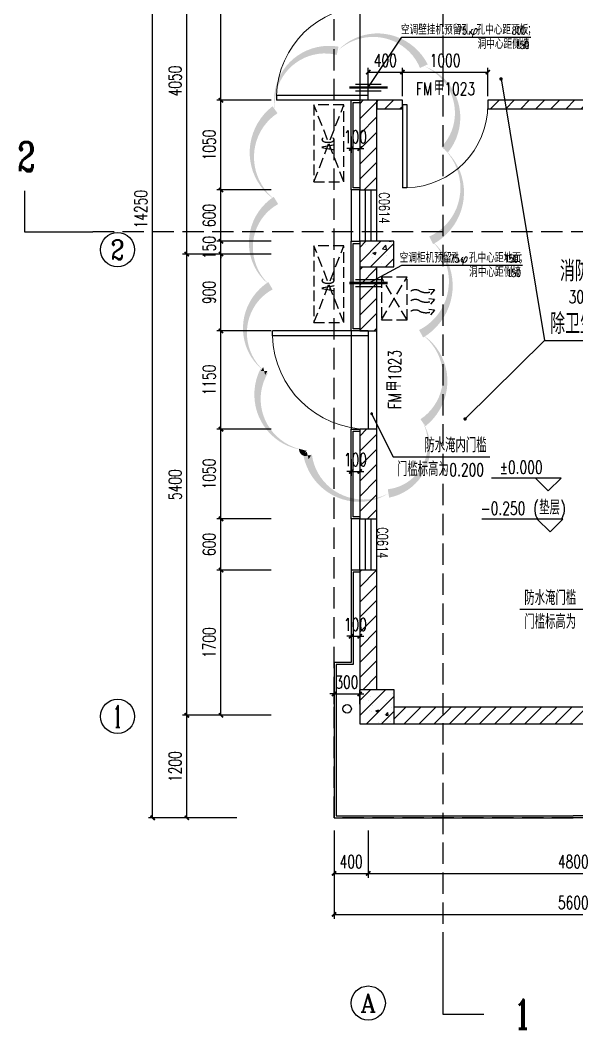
# Model space of a CAD drawing. Extents: x -474411 to 577939, y 0 to 1014176.
# Drawn here: x -116529 to -110012, y 604850 to 616658 of the extents above; entities that cross this region are included whole.
import ezdxf
from ezdxf.enums import TextEntityAlignment as Align

# ---------------------------------------------------------------- set-up
doc = ezdxf.new("R2010")
doc.units = 0
doc.header["$LTSCALE"] = 1000
doc.header["$MEASUREMENT"] = 0
doc.linetypes.add('124-SF$0$DASH', pattern=[0.35, 0.25, -0.1])
doc.linetypes.add('DASH', pattern=[0.35, 0.25, -0.1])
doc.layers.get('Defpoints').update_dxf_attribs({"color": 210})
for name, color, linetype in [('124-SF$0$J_EQPM_SMAL(空调室内外机)', 1, 'Continuous'), ('A-AXIS-D', 1, 'Continuous'), ('A-AXIS-DP', 126, 'Continuous'), ('A-AXIS-ELEV', 4, 'Continuous'), ('A-AXIS-SYMB', 3, 'Continuous'), ('A-CURTAIN', 134, 'Continuous'), ('A-DRAIN', 142, 'Continuous'), ('A-HRAIL', 173, 'Continuous'), ('A-LIN-V', 9, 'Continuous'), ('A-TEXT', 61, 'Continuous'), ('A-WINDOW', 140, 'Continuous'), ('A-云线（根据审图意见修改）', 4, 'Continuous'), ('A-防火门', 1, 'Continuous'), ('AS-COLN', 6, 'Continuous'), ('AS-WALL', 40, 'Continuous'), ('DIM_SYMB', 3, 'Continuous'), ('J_HOLE(洞)', 3, 'Continuous'), ('PUB_HATCH', 8, 'Continuous'), ('PUB_TEXT', 7, 'Continuous')]:
    doc.layers.add(name, color=color, linetype=linetype)
doc.styles.add('124-SF$0$-宋体', font='')
doc.styles.add('124-SF$0$标准层住户$0$DIM_FONT', font='', dxfattribs={"width": 0.6})
doc.styles.add('_TCH_AXIS', font='COMPLEX', dxfattribs={"bigfont": 'GBCBIG'})
doc.styles.add('_TCH_DIM', font='SIMPLEX', dxfattribs={"bigfont": 'GBCBIG'})
doc.styles.add('_TCH_DIM_T3', font='SIMPLEX', dxfattribs={"width": 0.7058823529411765, "bigfont": 'GBCBIG'})
doc.styles.add('_TCH_LABEL', font='COMPLEX', dxfattribs={"bigfont": 'GBCBIG'})
doc.styles.add('_TCH_SPACE', font='SIMPLEX', dxfattribs={"height": 5, "bigfont": 'GBCBIG'})
doc.styles.add('_TCH_WINDOW', font='SIMPLEX', dxfattribs={"height": 3.5, "bigfont": 'GBCBIG'})
doc.styles.get('124-SF$0$-宋体').set_extended_font_data('SimSun')
doc.styles.get('124-SF$0$标准层住户$0$DIM_FONT').set_extended_font_data('NSimSun')
doc.dimstyles.new('_TCH_ARCH&&50', dxfattribs={"dimtxt": 148.75, "dimasz": 50, "dimexe": 50, "dimexo": 50, "dimgap": 63.12500000000001, "dimtad": 1, "dimdec": 0, "dimzin": 0, "dimdsep": 46, "dimtxsty": '_TCH_DIM_T3', "dimblk": 'ARCHTICK', "dimcen": 0.09, "dimclrt": 7, "dimazin": 2, "dimtfac": 1, "dimtdec": 0, "dimtix": 1, "dimtmove": 2, "dimatfit": 3, "dimfxl": 0, "dimtolj": 1, "dimtzin": 0, "dimarcsym": 0})
pattern_1 = [(45, (0, 89.755675), (-88.3883830036575, 88.3883830036575), [])]

# ---------------------------------------------------------------- blocks, each defined once
blk = doc.blocks.new('空调留洞')
at = {"layer": 'J_HOLE(洞)', "color": 8, "ltscale": 0.6}
for p, q in [((343778.112899055, 111936.9997384169), (344078.1128990559, 111936.9997394318)), ((343778.1128993272, 111856.9997384169), (344078.112899329, 111856.9997394329))]:
    blk.add_line(p, q, dxfattribs=at)
at = {"layer": 'J_HOLE(洞)', "color": 8, "linetype": 'DASH', "ltscale": 0.6, "const_width": 30.00000000000004}
blk.add_lwpolyline([(343706.7438546873, 111896.9997381764), (344156.7438546841, 111896.9997396977)], dxfattribs=at)
blk = doc.blocks.new('_ArchTick')
at = {"color": 0, "linetype": 'ByBlock', "const_width": 0.4}
blk.add_lwpolyline([(-0.5, -0.5), (0.5, 0.5)], dxfattribs=at)
blk = doc.blocks.new('42342343')
at = {"layer": 'PUB_HATCH'}
h = blk.add_hatch(dxfattribs=at)
h.set_pattern_fill('普通砖', color=256, scale=50, style=0)
h.set_pattern_definition(pattern_1)
h.paths.add_polyline_path([(-112554.1841178894, 613970.3282912858), (-112554.1841178894, 614070.3283059933), (-112554.198032124, 614070.3283040572)])
at = {"color": 8}
for p, q in [((-113527.2559492714, 615775.3422055199), (-113527.2559492714, 615720.3422055199)), ((-112454.7559492714, 615775.3422055199), (-113527.2559492714, 615775.3422055199)), ((-112454.7559492714, 615720.3422055199), (-113527.2559492714, 615720.3422055199)), ((-112454.7559492714, 615720.3422055199), (-112454.7559492714, 615775.3422055199)), ((-113575.4341188677, 612962.8422068169), (-113575.4341188017, 613020.3422068169)), ((-112454.1841188017, 613020.3422055298), (-113575.4341188017, 613020.3422068169)), ((-112454.1841188677, 612962.8422055298), (-113575.4341188677, 612962.8422068169)), ((-112454.1841188017, 613020.3422055298), (-112454.1841188677, 612962.8422055298))]:
    blk.add_line(p, q, dxfattribs=at)
at = {"color": 8, "lineweight": 13, "extrusion": (0, 0, -1)}
blk.add_ellipse((-112454.7559492714, 615747.8422055199), major_axis=(-758.372022822573, 758.372022822573), ratio=0.9999999999999928, start_param=5.523430979922252, end_param=7.068583470577038, dxfattribs=at)
at = {"color": 8, "lineweight": 13}
blk.add_ellipse((-112454.1841188347, 612991.5922055298), major_axis=(-792.8434784054219, 792.8434784054219), ratio=0.9999999999999769, start_param=0.8110419983896073, end_param=2.356194489044402, dxfattribs=at)
at = {"layer": '124-SF$0$J_EQPM_SMAL(空调室内外机)', "color": 8, "linetype": '124-SF$0$DASH', "ltscale": 0.5}
for p, q in [((-112740, 614767.0664004129), (-113090, 615667.0664004129)), ((-113090, 614767.0664004129), (-112740, 615667.0664004129)), ((-112740, 613117.0664004129), (-113090, 614017.0664004129)), ((-113090, 613117.0664004129), (-112740, 614017.0664004129)), ((-112000.0727467331, 613150.097077399), (-112300.0727467317, 613650.0970773995)), ((-112300.0727467332, 613150.097077399), (-112000.0727467329, 613650.0970773995)), ((-111677.0996045114, 613500.6130279526), (-111745.5519086141, 613506.8290702552)), ((-111677.0996045114, 613500.6130279526), (-111725.6927616391, 613446.1733805165)), ((-111677.0996045113, 613387.8064193577), (-111745.5519086141, 613394.0224616602)), ((-111677.0996045113, 613387.8064193577), (-111725.692761639, 613333.3667719215)), ((-111677.0996045115, 613264.3576965779), (-111745.5519086141, 613270.5737388805)), ((-111677.0996045115, 613264.3576965779), (-111725.6927616392, 613209.9180491418))]:
    blk.add_line(p, q, dxfattribs=at)
for points in [[(-112740, 614767.0664004129), (-112740, 615667.0664004129), (-113090, 615667.0664004129), (-113090, 614767.0664004129)], [(-112740, 613117.0664004129), (-112740, 614017.0664004129), (-113090, 614017.0664004129), (-113090, 613117.0664004129)], [(-112000.0727467331, 613650.0970773995), (-112300.0727467331, 613650.097077399), (-112300.0727467332, 613150.097077399), (-112000.0727467331, 613150.097077399)]]:
    blk.add_lwpolyline(points, close=True, dxfattribs=at)
for points in [[(-111677.0996045114, 613500.6130279526, -0.2716252407811597), (-111853.7159202716, 613487.8331392705, 0.2707678204430937), (-111954.3347295095, 613486.7476178482, 2.019513927606962)], [(-111677.0996045113, 613387.8064193577, -0.2716252407811597), (-111853.7159202712, 613375.0265306756, 0.2707678204430937), (-111954.3347295094, 613373.9410092607, 2.019512669469725)], [(-111677.0996045115, 613264.3576965779, -0.2716252407811597), (-111853.7159202715, 613251.5778078958, 0.2707678204430937), (-111954.3347295092, 613250.492286481, 2.01951129149004)]]:
    blk.add_lwpolyline(points, format="xyb", dxfattribs=at)
at = {"layer": 'A-AXIS-DP', "color": 8}
for p, q in [((-114178.1718800196, 615720.3422055201), (-114178.1718800196, 617969.9999890284)), ((-113592.2207958825, 615720.3422055201), (-114228.1718800196, 615720.3422055201)), ((-113592.2207958825, 615720.3422055201), (-114228.1718800196, 615720.3422055201)), ((-114178.1718800196, 614670.3491875933), (-114178.1718800196, 615720.3422055201)), ((-112654.0840077388, 615297.066402965), (-112654.0840077388, 615105.3997388415)), ((-112554.0839924801, 615297.066402965), (-112554.0839924801, 615105.3997388415)), ((-112654.0840077388, 615155.3997388415), (-112704.0840077388, 615155.3997388415)), ((-112654.0840077388, 615155.3997388415), (-112554.0839924801, 615155.3997388415)), ((-112554.0839924801, 615155.3997388415), (-112504.0839924801, 615155.3997388415)), ((-113592.2207958825, 614670.3491875933), (-114228.1718800196, 614670.3491875933)), ((-113592.2207958825, 614670.3491875933), (-114228.1718800196, 614670.3491875933)), ((-114178.1718800196, 614070.3422131495), (-114178.1718800196, 614670.3491875933)), ((-113592.2207958825, 614070.3422131495), (-114228.1718800196, 614070.3422131495)), ((-113592.2207958825, 614070.3422131495), (-114228.1718800196, 614070.3422131495)), ((-114178.1718800196, 614070.3422131495), (-114178.1718800196, 614120.3422131495)), ((-114178.1718800196, 613920.3422055201), (-114178.1718800196, 614070.3422131495)), ((-113592.2207958825, 613920.3422055201), (-114228.1718800196, 613920.3422055201)), ((-113592.2207958825, 613920.3422055201), (-114228.1718800196, 613920.3422055201)), ((-114178.1718800196, 613020.342206779), (-114178.1718800196, 613920.3422055201)), ((-114178.1718800196, 613920.3422055201), (-114178.1718800196, 613870.3422055201)), ((-113592.2207958825, 613020.342206779), (-114228.1718800196, 613020.342206779)), ((-113592.2207958825, 613020.342206779), (-114228.1718800196, 613020.342206779)), ((-114178.1718800196, 611870.3422054112), (-114178.1718800196, 613020.342206779)), ((-113592.2207958825, 611870.3422054112), (-114228.1718800196, 611870.3422054112)), ((-113592.2207958825, 611870.3422054112), (-114228.1718800196, 611870.3422054112)), ((-114178.1718800196, 610820.34222085), (-114178.1718800196, 611870.3422054112)), ((-112654.184144748, 611517.066410537), (-112654.184144748, 611325.3997464135)), ((-112554.1841294892, 611517.066410537), (-112554.1841294892, 611325.3997464135)), ((-112654.184144748, 611375.3997464135), (-112704.184144748, 611375.3997464135)), ((-112654.184144748, 611375.3997464135), (-112554.1841294892, 611375.3997464135)), ((-112554.1841294892, 611375.3997464135), (-112504.1841294892, 611375.3997464135)), ((-113592.2207958825, 610820.34222085), (-114228.1718800196, 610820.34222085)), ((-113592.2207958825, 610820.34222085), (-114228.1718800196, 610820.34222085)), ((-114178.1718800196, 610220.34222085), (-114178.1718800196, 610820.34222085)), ((-113592.2207958825, 610220.34222085), (-114228.1718800196, 610220.34222085)), ((-113592.2207958825, 610220.34222085), (-114228.1718800196, 610220.34222085)), ((-114178.1718800196, 608520.3421978907), (-114178.1718800196, 610220.34222085)), ((-112654.184144748, 609587.066410537), (-112654.184144748, 609395.3997464135)), ((-112554.1841294892, 609587.066410537), (-112554.1841294892, 609395.3997464135)), ((-112654.184144748, 609445.3997464135), (-112704.184144748, 609445.3997464135)), ((-112654.184144748, 609445.3997464135), (-112554.1841294892, 609445.3997464135)), ((-112554.1841294892, 609445.3997464135), (-112504.1841294892, 609445.3997464135)), ((-112854.1843169314, 608770), (-112904.1843169314, 608770)), ((-112854.1843169314, 608650.000000106), (-112854.1843169314, 608820)), ((-112854.1843169314, 608770), (-112554.1841237843, 608770)), ((-112554.1841237843, 608650.000000106), (-112554.1841237843, 608820)), ((-112554.1841237843, 608770), (-112504.1841237843, 608770)), ((-113592.2207958825, 608520.3421978907), (-114228.1718800196, 608520.3421978907))]:
    blk.add_line(p, q, dxfattribs=at)
at = {"layer": 'A-AXIS-ELEV', "color": 8}
for p, q in [((-110196.550444854, 611296.6665844872), (-111012.550444854, 611296.6665844872)), ((-110346.550444854, 611146.6665844872), (-110496.550444854, 611296.6665844872)), ((-110346.550444854, 611146.6665844872), (-110196.550444854, 611296.6665844872))]:
    blk.add_line(p, q, dxfattribs=at)
at = {"layer": 'A-AXIS-SYMB', "color": 8, "linetype": 'DASH'}
for p, q in [((-111580, 623480), (-111580, 605820)), ((-105630, 614180), (-115680, 614180))]:
    blk.add_line(p, q, dxfattribs=at)
at = {"layer": 'A-AXIS-SYMB', "color": 8}
for p, q in [((-116480, 614660), (-116480, 614180)), ((-116480, 614180), (-115680, 614180)), ((-109570, 609760), (-110680, 609760)), ((-111580, 605820), (-111580, 605020)), ((-111580, 605020), (-111100, 605020))]:
    blk.add_line(p, q, dxfattribs=at)
at = {"layer": 'A-CURTAIN', "color": 8}
for p, q in [((-112654.167468455, 614670.3352553467), (-112653.855792125, 615720.3421902611)), ((-112653.855792125, 615720.3421902611), (-112553.8557902176, 615720.3422055199)), ((-112629.167468455, 614695.3352553467), (-112628.855792125, 615695.3421902611)), ((-112628.855792125, 615695.3421902611), (-112553.8557878334, 615695.3422055199)), ((-112554.167468455, 614670.3352553467), (-112654.167468455, 614670.3352553467)), ((-112554.167468455, 614695.3352553467), (-112629.167468455, 614695.3352553467)), ((-112654.1841188006, 613020.3422057595), (-112654.0839891422, 614070.3421979479)), ((-112654.0839891422, 614070.3421979479), (-112554.0839872348, 614070.3422132067)), ((-112629.1841188006, 613045.3422057595), (-112629.0839891422, 614045.3421979479)), ((-112629.0839891422, 614045.3421979479), (-112554.0839848507, 614045.3422132067)), ((-112554.1841188006, 613020.3422057595), (-112654.1841188006, 613020.3422057595)), ((-112554.1841188006, 613045.3422057595), (-112629.1841188006, 613045.3422057595)), ((-112654.1841261513, 610820.3422132204), (-112654.1841263809, 611870.3421903817)), ((-112654.1841263809, 611870.3421903817), (-112554.1841244736, 611870.3422056405)), ((-112629.1841261513, 610845.3422132204), (-112629.1841263809, 611845.3421903817)), ((-112629.1841263809, 611845.3421903817), (-112554.1841220894, 611845.3422056405)), ((-112554.1841261513, 610845.3422132204), (-112629.1841261513, 610845.3422132204)), ((-112554.1841261513, 610820.3422132204), (-112654.1841261513, 610820.3422132204)), ((-112554.1841266282, 610220.3422284792), (-112654.1841280587, 610220.3422284792)), ((-112654.1841280587, 610220.3422284792), (-112654.1841280587, 609140)), ((-112554.1841266282, 610195.3422132204), (-112629.1841280587, 610195.3422132204)), ((-112629.1841280587, 610195.3422132204), (-112629.1841280587, 609114.9999995554)), ((-112654.1841280587, 609140), (-112854.184285635, 609140.0000035568)), ((-112854.184285635, 609140.0000035568), (-112854.184300212, 607320.3422061068)), ((-112629.1841280587, 609114.9999995554), (-112829.1842859111, 609115.0000031122)), ((-112829.1842859111, 609115.0000031122), (-112829.1842999358, 607345.3422061126)), ((-112854.184300212, 607320.3422061068), (-110054.1841170914, 607320.3421978905)), ((-112829.1842999358, 607345.3422061126), (-110054.1841175683, 607345.3421978905)), ((-107279.1839352007, 607345.3422061126), (-110054.1841175683, 607345.3421978905)), ((-107254.1839349245, 607320.3422061068), (-110054.1841180451, 607320.3421978905))]:
    blk.add_line(p, q, dxfattribs=at)
at = {"layer": 'A-DRAIN', "color": 8}
blk.add_circle((-112702.2207958825, 608597.0664029076), 50, dxfattribs=at)
at = {"layer": 'A-LIN-V', "color": 8}
for p, q in [((-112654.167468455, 614670.3352553467), (-112654.1673769034, 614070.3421979352)), ((-112654.2675981135, 613020.3422057595), (-112654.1673771329, 611870.3491253982)), ((-112654.1841261513, 610820.3422132204), (-112654.1840345997, 610220.3491558089))]:
    blk.add_line(p, q, dxfattribs=at)
at = {"layer": 'A-WINDOW', "color": 8}
for p, q in [((-112553.8592965704, 618220.3352482748), (-112553.8557902176, 615720.3422055199)), ((-112554.1980321254, 614070.3283040427), (-112554.28151753, 614670.3282982344)), ((-112487.5313660979, 614070.3375801988), (-112487.6148515047, 614670.3375743903)), ((-112420.8647000805, 614070.346856355), (-112420.9481854859, 614670.3468505465)), ((-112354.1980340615, 614070.3561325109), (-112354.281519466, 614670.3561267026)), ((-112414.1841180451, 612050), (-112162.2207958824, 611547.0664029076)), ((-112162.2207958824, 611547.0664029076), (-111032.2207958824, 611547.0664029076)), ((-112554.1841220159, 610220.3422133352), (-112554.1841213272, 610820.3422133352)), ((-112487.5174553509, 610220.3422132586), (-112487.5174546619, 610820.3422132586)), ((-112420.8507886826, 610220.3422131822), (-112420.8507879938, 610820.3422131822)), ((-112354.1841220152, 610220.3422131058), (-112354.1841213266, 610820.3422131056))]:
    blk.add_line(p, q, dxfattribs=at)
for start, end in [(116.6102857320625, 296.6102857320624), (296.6102857320624, 116.6102857320625)]:
    blk.add_arc((-112414.1841180451, 612050), 9.999999999965862, start, end, dxfattribs=at)
at = {"layer": 'A-云线（根据审图意见修改）', "color": 8}
for p, q in [((-112454.1841180451, 615870.3422055199), (-112060, 616460)), ((-112060, 616460), (-110550, 616460))]:
    blk.add_line(p, q, dxfattribs=at)
at = {"layer": 'A-防火门', "color": 8}
for p, q in [((-112454.1841180451, 613020.3422055298), (-112454.1841496303, 611870.3422055298)), ((-112354.1841201223, 611870.3422054109), (-112354.1841188024, 613020.342205411))]:
    blk.add_line(p, q, dxfattribs=at)
at = {"layer": 'AS-COLN', "color": 8}
for p, q in [((-112554.1841178894, 614070.3421979268), (-112554.1841178894, 613770.3421979268)), ((-112154.1841180451, 614070.3421978905), (-112554.1841178894, 614070.3421979268)), ((-112154.1841180451, 613770.3421978905), (-112154.1841180451, 614070.3421978905)), ((-112554.1841178894, 613770.3421979268), (-112154.1841180451, 613770.3421978905)), ((-112554.1841237843, 608820.3421985763), (-112554.1841237843, 608420.3422062057)), ((-112151.6642930806, 608820.3421985763), (-112554.1841237843, 608820.3421985763)), ((-112151.6642930806, 608420.3422062057), (-112151.6642930806, 608820.3421985763)), ((-112554.1841237843, 608420.3422062057), (-112151.6642930806, 608420.3422062057))]:
    blk.add_line(p, q, dxfattribs=at)
at = {"layer": 'AS-WALL', "color": 8, "linetype": 'DASH'}
for p, q in [((-112854.1842992583, 607320.3421886872), (-112854.1845471268, 621569.999976265)), ((-107254.1839349245, 607320.3422070938), (-112854.1842992583, 607320.3421886872))]:
    blk.add_line(p, q, dxfattribs=at)
at = {"layer": 'AS-WALL', "color": 8}
for p, q in [((-112354.4276189244, 615720.3561187859), (-112554.4276169883, 615720.3282903177)), ((-112554.4276169883, 615720.3282903177), (-112554.2815175286, 614670.32829823)), ((-112354.281519459, 614670.3561266982), (-112354.4276189244, 615720.3561187859)), ((-112554.2815175286, 614670.32829823), (-112354.281519459, 614670.3561266982)), ((-112554.1841179394, 613770.3421979086), (-112554.1841188007, 613020.3422056502)), ((-112354.1841188019, 613020.3422054205), (-112354.1841179463, 613770.3421978905)), ((-112554.1841188007, 613020.3422056502), (-112354.1841188019, 613020.3422054205)), ((-112354.1841201218, 611870.3422054109), (-112554.1841201208, 611870.3422056405)), ((-112554.1841201208, 611870.3422056405), (-112554.1841213261, 610820.3422133463)), ((-112354.184121327, 610820.3422131167), (-112354.1841201218, 611870.3422054109)), ((-112554.1841213261, 610820.3422133463), (-112354.184121327, 610820.3422131167)), ((-112354.1841220156, 610220.3422131072), (-112554.1841220149, 610220.3422133367)), ((-112554.1841220149, 610220.3422133367), (-112554.1841236238, 608820.3421985799)), ((-112354.1841236212, 608820.34219858), (-112354.1841220156, 610220.3422131072)), ((-112151.664293073, 608620.3422050389), (-109154.184134365, 608620.3422002755)), ((-112151.664293073, 608420.3422050403), (-109104.1841229219, 608420.3422001952))]:
    blk.add_line(p, q, dxfattribs=at)
at = {"layer": 'PUB_HATCH', "color": 8, "linetype": 'Continuous'}
for p, q in [((-112554.4218432387, 615678.833015892), (-112512.9207934561, 615720.3340656745)), ((-112554.3972495272, 615502.080843596), (-112354.4250721884, 615702.0530209349)), ((-112554.3726558157, 615325.3286713003), (-112354.400478476, 615525.30084864)), ((-112554.3480621042, 615148.5764990044), (-112354.3758847635, 615348.548676345)), ((-112554.3234683927, 614971.8243267086), (-112354.3512910511, 615171.7965040503)), ((-112554.2988746812, 614795.0721544127), (-112354.3266973386, 614995.0443317554)), ((-112502.2587262835, 614670.3355368031), (-112354.3021036261, 614818.2921594606)), ((-112554.1841178894, 613998.0335512883), (-112481.8754712573, 614070.3421979204)), ((-112554.1841178894, 613821.2568559917), (-112305.0987759767, 614070.3421979044)), ((-112490.8453947959, 614035.4334781477), (-112490.8453947959, 614035.4334781477)), ((-112428.3220806689, 613770.3421979155), (-112154.1841180451, 614044.4801605393)), ((-112395.1450011449, 614070.3421979125), (-112395.1367628425, 614070.3504362149)), ((-112287.0630358586, 613982.0903728243), (-112248.118788143, 614022.6786478538)), ((-112242.1042171142, 613975.1860464576), (-112247.6283093474, 614022.670951405)), ((-112209.9242644597, 614070.3421978956), (-112184.6877801327, 614068.1342916097)), ((-112184.2082403744, 614068.2204736401), (-112184.599617482, 614070.3421978933)), ((-112419.0694728301, 613911.7167699992), (-112419.0694728301, 613911.7167699992)), ((-112398.7919754738, 613929.9948193684), (-112363.7827094802, 613943.4336174763)), ((-112398.7919116822, 613929.994620384), (-112373.9207845056, 613913.2188332798)), ((-112387.8087591733, 613923.5164787369), (-112387.8087591733, 613923.5164787369)), ((-112373.4390651398, 613913.3057503096), (-112363.3009030415, 613943.520326669)), ((-112287.0630909717, 613982.0903159567), (-112242.5947139433, 613975.1936903723)), ((-112496.9253224547, 613868.986551232), (-112496.9253224547, 613868.986551232)), ((-112405.5403524472, 613876.2095245603), (-112405.5403524472, 613876.2095245603)), ((-112300.1164217206, 613809.0470735169), (-112300.1164217206, 613809.0470735169)), ((-112251.5453853883, 613770.3421978995), (-112154.1841180452, 613867.7034652426)), ((-112240.2069561418, 613904.1918476756), (-112240.2069561418, 613904.1918476756)), ((-112554.1841179817, 613734.5263150685), (-112518.3682351264, 613770.3421979237)), ((-112554.1841181844, 613557.7495488584), (-112354.1841179553, 613757.7495490875)), ((-112554.1841183872, 613380.9727826483), (-112354.1841181582, 613580.9727828773)), ((-112554.1841185899, 613204.1960164383), (-112354.1841183613, 613404.196016667)), ((-112554.1841187926, 613027.4192502282), (-112354.1841185642, 613227.4192504566)), ((-112384.4843975581, 613020.3422054554), (-112354.1841187672, 613050.6424842464)), ((-112554.184120213, 611789.9818867566), (-112473.8238014212, 611870.3422055484)), ((-112554.184120416, 611613.2051205464), (-112354.1841201875, 611813.2051207748)), ((-112554.1841206189, 611436.4283543362), (-112354.1841203904, 611636.4283545646)), ((-112554.1841208219, 611259.6515881259), (-112354.1841205932, 611459.6515883545)), ((-112554.1841210248, 611082.8748219156), (-112354.1841207962, 611282.8748221443)), ((-112554.1841212277, 610906.0980557054), (-112354.1841209991, 611106.0980559341)), ((-112463.1631976838, 610820.342213242), (-112354.1841212019, 610929.3212897237)), ((-112554.1841220419, 610198.9909908619), (-112532.8328995915, 610220.3422133123)), ((-112554.1841222654, 610022.2142246312), (-112356.0561337871, 610220.3422131094)), ((-112554.1841224887, 609845.4374584005), (-112354.1841222164, 610045.4374586728)), ((-112554.1841227122, 609668.6606921698), (-112354.1841224192, 609868.6606924627)), ((-112554.1841229355, 609491.883925939), (-112354.184122622, 609691.8839262525)), ((-112554.184123159, 609315.1071597082), (-112354.1841228249, 609515.1071600423)), ((-112554.1841233824, 609138.3303934775), (-112354.1841230277, 609338.3303938322)), ((-112554.1841236058, 608961.5536272468), (-112354.1841232306, 609161.553627622)), ((-112518.6187862689, 608820.3421985764), (-112354.1841234334, 608984.7768614119)), ((-112554.1841237843, 608694.7326864944), (-112428.5746117022, 608820.3421985764)), ((-112554.1841237844, 608517.9559911976), (-112251.7979164056, 608820.3421985764)), ((-112475.0212134796, 608420.3422062058), (-112151.6642930807, 608743.6991266047)), ((-112428.6847135599, 608744.3371132902), (-112428.6847135599, 608744.3371132902)), ((-112176.1314522835, 608776.3464122313), (-112176.1314522835, 608776.3464122313)), ((-112505.593871274, 608700.7464519965), (-112505.593871274, 608700.7464519965)), ((-112451.7113420308, 608690.6391079284), (-112451.7113420308, 608690.6391079284)), ((-112400.1699405474, 608633.5840009531), (-112400.1699405474, 608633.5840009531)), ((-112238.6826531876, 608689.4690161293), (-112238.6826531876, 608689.4690161293)), ((-112182.2113799422, 608609.8994853158), (-112182.2113799422, 608609.8994853158)), ((-112151.6642930807, 608480.1896277354), (-112011.5117159988, 608620.3422048173)), ((-112034.7349499554, 608420.3422048533), (-111834.7349502724, 608620.3422045363)), ((-111857.958184229, 608420.3422045724), (-111657.9581845461, 608620.3422042553)), ((-111681.1814185027, 608420.3422042914), (-111481.1814188197, 608620.3422039744)), ((-111504.4046527763, 608420.3422040105), (-111304.4046530934, 608620.3422036933)), ((-111327.6278870501, 608420.3422037294), (-111127.6278873671, 608620.3422034124)), ((-111150.8511213238, 608420.3422034484), (-110950.8511216408, 608620.3422031314)), ((-110974.0743555974, 608420.3422031675), (-110774.0743559145, 608620.3422028504)), ((-110797.297589871, 608420.3422028865), (-110597.297590188, 608620.3422025695)), ((-110620.5208241447, 608420.3422026054), (-110420.5208244617, 608620.3422022884)), ((-110443.7440584183, 608420.3422023245), (-110243.7440587354, 608620.3422020074)), ((-110266.967292692, 608420.3422020435), (-110066.967293009, 608620.3422017265)), ((-110090.1905269657, 608420.3422017626), (-109890.1905272827, 608620.3422014455)), ((-112434.7646412184, 608577.8901863745), (-112434.7646412184, 608577.8901863745)), ((-112420.2472273604, 608560.0193371433), (-112420.2472273604, 608560.0193371433)), ((-112366.4163355518, 608572.5473211684), (-112331.4070695581, 608585.9861192763)), ((-112366.4162726125, 608572.5471238554), (-112341.5451454359, 608555.7713367513)), ((-112341.0676212208, 608555.8582374803), (-112330.9294591226, 608586.0728138397)), ((-112298.2445181829, 608420.3422062058), (-112151.6642930807, 608566.9224313081)), ((-112267.4709224044, 608535.0058442093), (-112267.4709224044, 608535.0058442093)), ((-112249.8291112401, 608523.4362358472), (-112225.7245758769, 608552.1629024642)), ((-112249.828892917, 608523.4361633096), (-112219.9430519743, 608520.8214910271)), ((-112219.4678357459, 608520.9077188516), (-112225.2491166713, 608552.2490612953)), ((-112338.1584947665, 608435.3145895653), (-112338.1584947665, 608435.3145895653)), ((-112300.4396601287, 608450.2359284058), (-112300.4396601287, 608450.2359284058)), ((-112188.2913076007, 608443.4525584001), (-112188.2913076007, 608443.4525584001))]:
    blk.add_line(p, q, dxfattribs=at)
at = {"layer": 'A-AXIS-DP', "color": 8, "xscale": 50, "yscale": 50, "zscale": 50}
for p, rotation in [((-114178.1718800196, 615720.3422055201), 90), ((-114178.1718800196, 615720.3422055201), 270), ((-112554.0839924801, 615155.3997388415), 180), ((-114178.1718800196, 614670.3491875933), 90), ((-114178.1718800196, 614670.3491875933), 270), ((-114178.1718800196, 614070.3422131495), 270), ((-114178.1718800196, 614070.3422131495), 270), ((-114178.1718800196, 613920.3422055201), 90), ((-114178.1718800196, 613920.3422055201), 90), ((-114178.1718800196, 613020.342206779), 90), ((-114178.1718800196, 613020.342206779), 270), ((-114178.1718800196, 611870.3422054112), 90), ((-114178.1718800196, 611870.3422054112), 270), ((-112554.1841294892, 611375.3997464135), 180), ((-114178.1718800196, 610820.34222085), 90), ((-114178.1718800196, 610820.34222085), 270), ((-114178.1718800196, 610220.34222085), 90), ((-114178.1718800196, 610220.34222085), 270), ((-112554.1841294892, 609445.3997464135), 180), ((-112554.1841237843, 608770), 180), ((-114178.1718800196, 608520.3421978907), 270)]:
    blk.add_blockref('_ArchTick', p, dxfattribs=dict(at, rotation=rotation))
for p in [(-112654.0840077388, 615155.3997388415), (-112654.184144748, 611375.3997464135), (-112654.184144748, 609445.3997464135), (-112854.1843169314, 608770)]:
    blk.add_blockref('_ArchTick', p, dxfattribs=at)
at = {"layer": 'A-HRAIL', "color": 8}
for p in [(-456382.2970171006, 503973.3424665952), (-456382.2970171006, 501683.3424589935)]:
    blk.add_blockref('空调留洞', p, dxfattribs=at)
at = {"color": 8, "style": '124-SF$0$标准层住户$0$DIM_FONT', "text_generation_flag": 4, "flags": 9}
for tag, p, height, rotation, width in [('XSIZE', (-112299.7889478503, 613649.6109662885), 0.4999999999953804, 180, 0.8000000000449036), ('YSIZE', (-112299.2101769006, 613649.6109662887), 0.499999999948786, 180.0000000133402, 0.8000000000239362)]:
    blk.add_attdef(tag, p, '', height=height, rotation=rotation, dxfattribs=dict(at, width=width))
at = {"layer": '124-SF$0$J_EQPM_SMAL(空调室内外机)', "color": 8, "ltscale": 0.5, "style": '124-SF$0$-宋体', "width": 0.8}
for p in [(-112850.0069723812, 615128.4864210188), (-112850.0069723812, 613478.4864210188)]:
    blk.add_text('AC', height=150, rotation=90, dxfattribs=at).set_placement(p)
at = {"layer": 'A-AXIS-DP', "color": 8, "char_height": 148.75, "attachment_point": 5, "rotation": 90, "style": '_TCH_DIM_T3'}
for s, insert in [('\\A1;1050', (-114315.6718800193, 615195.3456965566)), ('\\A1;600', (-114315.6718800193, 614370.3457003713)), ('\\A1;150', (-114315.6718800193, 613995.3422093347)), ('\\A1;900', (-114315.6718800193, 613470.3422061495)), ('\\A1;1150', (-114315.6718800193, 612445.342206095)), ('\\A1;1050', (-114315.6718800193, 611345.3422131306)), ('\\A1;600', (-114315.6718800193, 610520.3422208499)), ('\\A1;1700', (-114315.6718800193, 609370.3422093703))]:
    blk.add_mtext(s, dxfattribs=dict(at, insert=insert))
at = {"layer": 'A-AXIS-DP', "color": 8, "char_height": 148.75, "attachment_point": 5, "style": '_TCH_DIM_T3'}
for s, insert in [('\\A1;100', (-112604.0840001094, 615292.8997388415)), ('\\A1;100', (-112604.1841371186, 611512.8997464135)), ('\\A1;100', (-112604.1841371186, 609582.8997464135)), ('\\A1;300', (-112704.1842203578, 608907.5))]:
    blk.add_mtext(s, dxfattribs=dict(at, insert=insert))
at = {"layer": 'A-TEXT', "color": 8, "style": '_TCH_SPACE', "width": 0.7}
for p in [(-112326.6841261513, 614643.1553692772), (-112346.6841261513, 610721.9142804812)]:
    blk.add_text('C0614', height=120.5673758865248, rotation=270, dxfattribs=at).set_placement(p)
at = {"layer": 'A-防火门', "color": 8, "style": '_TCH_WINDOW', "width": 0.7058823529411765}
for s, p in [('1023', (-112069.1841271004, 612436.7783766815)), ('FM', (-112069.1841274825, 612103.906036256))]:
    blk.add_text(s, height=148.75, rotation=89.9999999342278, dxfattribs=at).set_placement(p)
at = {"layer": 'A-防火门', "color": 8, "style": '_TCH_WINDOW'}
blk.add_text('甲', height=168.7943262411347, rotation=89.9999999342278, dxfattribs=at).set_placement((-112069.1841272414, 612313.906036256))
at = {"layer": 'PUB_TEXT', "color": 8, "style": '_TCH_DIM'}
for s, height, p in [('空调壁挂机预留孔φ', 101.2765957446808, (-112072.244680851, 616491.5)), ('，孔中心距顶板', 101.2765957446808, (-111288.7340425532, 616491.5)), ('；', 101.2765957446808, (-110592.6702127659, 616491.5)), ('洞中心距侧墙', 101.2765957446808, (-111173.8404255319, 616323.5)), ('防水淹内门槛', 168.7943262411347, (-111797.7527107761, 611599.5664029076)), ('门槛标高为', 168.7943262411347, (-112119.0824980101, 611319.5664029076)), ('防水淹门槛', 168.7943262411347, (-110627.5, 609812.5)), ('门槛标高为', 168.7943262411347, (-110627.5, 609532.5))]:
    blk.add_text(s, height=height, dxfattribs=at).set_placement(p)
at = {"layer": 'PUB_TEXT', "color": 8, "width": 0.7058823529411765}
for s, height, style, p in [('75', 89.25, '_TCH_DIM', (-111408.7340425532, 616491.5)), ('800', 89.25, '_TCH_DIM', (-110772.6702127659, 616491.5)), ('150', 89.25, '_TCH_DIM', (-110731.5, 616323.5)), ('2', 340, '_TCH_LABEL', (-116560, 614890)), ('0.200', 148.75, '_TCH_DIM', (-111504.7207958824, 611319.5664029076)), ('%%P0.000', 148.75, '_TCH_DIM', (-110917.550444854, 611349.1665844872)), ('1', 340, '_TCH_LABEL', (-110751.4285714286, 604850))]:
    blk.add_text(s, height=height, dxfattribs=dict(at, style=style)).set_placement(p)
blk = doc.blocks.new('*D1072')
at = {"layer": 'A-AXIS-DP', "color": 0, "lineweight": -2}
for p, q in [((-112454.1841186979, 615770.3422055207), (-112454.1841186979, 616100.0000036561)), ((-112454.1841186979, 616050.0000036561), (-112054.1841173988, 616050.0000036561)), ((-112054.1841173988, 615770.3422042751), (-112054.1841173988, 616100.0000036561))]:
    blk.add_line(p, q, dxfattribs=at)
at = {"layer": 'Defpoints', "color": 0}
for p in [(-112054.1841173988, 616050.0000036561), (-112454.1841186979, 615720.3422055207), (-112054.1841173988, 615720.3422042751)]:
    blk.add_point(p, dxfattribs=at)
at = {"layer": 'A-AXIS-DP', "color": 0, "lineweight": -2, "xscale": 50, "yscale": 50, "zscale": 50, "rotation": 180}
blk.add_blockref('_ArchTick', (-112454.1841186979, 616050.0000036561), dxfattribs=at)
at = {"layer": 'A-AXIS-DP', "color": 0, "lineweight": -2, "xscale": 50, "yscale": 50, "zscale": 50}
blk.add_blockref('_ArchTick', (-112054.1841173988, 616050.0000036561), dxfattribs=at)
at = {"layer": 'A-AXIS-DP', "color": 7, "insert": (-112254.1841180483, 616187.5000036561), "char_height": 148.75, "attachment_point": 5, "style": '_TCH_DIM_T3'}
blk.add_mtext('\\A1;400', dxfattribs=at)
blk = doc.blocks.new('*D1071')
at = {"layer": 'A-AXIS-DP', "color": 0, "lineweight": -2}
for p, q in [((-112054.1841173988, 615770.3422042751), (-112054.1841173988, 616100.0000014765)), ((-112054.1841173988, 616050.0000014765), (-111054.1841173988, 616050.0000014765)), ((-111054.1841173988, 615770.3422011612), (-111054.1841173988, 616100.0000014765))]:
    blk.add_line(p, q, dxfattribs=at)
at = {"layer": 'Defpoints', "color": 0}
for p in [(-111054.1841173988, 616050.0000014765), (-112054.1841173988, 615720.3422042751), (-111054.1841173988, 615720.3422011612)]:
    blk.add_point(p, dxfattribs=at)
at = {"layer": 'A-AXIS-DP', "color": 0, "lineweight": -2, "xscale": 50, "yscale": 50, "zscale": 50, "rotation": 180}
blk.add_blockref('_ArchTick', (-112054.1841173988, 616050.0000014765), dxfattribs=at)
at = {"layer": 'A-AXIS-DP', "color": 0, "lineweight": -2, "xscale": 50, "yscale": 50, "zscale": 50}
blk.add_blockref('_ArchTick', (-111054.1841173988, 616050.0000014765), dxfattribs=at)
at = {"layer": 'A-AXIS-DP', "color": 7, "insert": (-111554.1841173988, 616187.5000014765), "char_height": 148.75, "attachment_point": 5, "style": '_TCH_DIM_T3'}
blk.add_mtext('\\A1;1000', dxfattribs=at)
blk = doc.blocks.new('$DorLib2D$00000001')
at = {"color": 8}
for p, q in [((0.45, 0.9750000000000001), (0.5000000000000002, 0.9750000000000001)), ((0.45, 0), (0.45, 0.9750000000000001)), ((0.5, 0), (0.5, 0.9750000000000001)), ((0.5, 0), (0.45, 0))]:
    blk.add_line(p, q, dxfattribs=at)
at = {"color": 8, "lineweight": 13}
blk.add_arc((0.475, 0), 0.975, 91.4692835813538, 180, dxfattribs=at)
blk = doc.blocks.new('*D669')
at = {"layer": 'A-AXIS-D', "color": 0, "lineweight": -2}
for p, q in [((-113992.2207958823, 608520.3421978907), (-114628.1718800193, 608520.3421978907)), ((-114578.1718800193, 607320.342206107), (-114578.1718800193, 608520.3421978907)), ((-113992.2207958823, 607320.342206107), (-114628.1718800193, 607320.342206107))]:
    blk.add_line(p, q, dxfattribs=at)
at = {"layer": 'Defpoints', "color": 0}
for p in [(-114578.1718800193, 608520.3421978907), (-113942.2207958823, 608520.3421978907), (-113942.2207958823, 607320.342206107)]:
    blk.add_point(p, dxfattribs=at)
at = {"layer": 'A-AXIS-D', "color": 0, "lineweight": -2, "xscale": 50, "yscale": 50, "zscale": 50}
for p, rotation in [((-114578.1718800193, 608520.3421978907), 90), ((-114578.1718800193, 607320.342206107), 270)]:
    blk.add_blockref('_ArchTick', p, dxfattribs=dict(at, rotation=rotation))
at = {"layer": 'A-AXIS-D', "color": 7, "insert": (-114715.6718800191, 607920.3422019987), "char_height": 148.75, "attachment_point": 5, "rotation": 90, "style": '_TCH_DIM_T3'}
blk.add_mtext('\\A1;1200', dxfattribs=at)
blk = doc.blocks.new('*D670')
at = {"layer": 'A-AXIS-D', "color": 0, "lineweight": -2}
for p, q in [((-113992.2207958823, 613920.34220552), (-114628.1718800193, 613920.34220552)), ((-114578.1718800193, 608520.3421978907), (-114578.1718800193, 613920.34220552)), ((-113992.2207958823, 608520.3421978907), (-114628.1718800193, 608520.3421978907))]:
    blk.add_line(p, q, dxfattribs=at)
at = {"layer": 'Defpoints', "color": 0}
for p in [(-114578.1718800193, 613920.34220552), (-113942.2207958823, 613920.34220552), (-113942.2207958823, 608520.3421978907)]:
    blk.add_point(p, dxfattribs=at)
at = {"layer": 'A-AXIS-D', "color": 0, "lineweight": -2, "xscale": 50, "yscale": 50, "zscale": 50}
for p, rotation in [((-114578.1718800193, 613920.34220552), 90), ((-114578.1718800193, 608520.3421978907), 270)]:
    blk.add_blockref('_ArchTick', p, dxfattribs=dict(at, rotation=rotation))
at = {"layer": 'A-AXIS-D', "color": 7, "insert": (-114715.6718800191, 611220.3422017053), "char_height": 148.75, "attachment_point": 5, "rotation": 90, "style": '_TCH_DIM_T3'}
blk.add_mtext('\\A1;5400', dxfattribs=at)
blk = doc.blocks.new('*D707')
at = {"layer": 'A-AXIS-D', "color": 0, "lineweight": -2}
for p, q in [((-113992.2207958823, 617969.9999813992), (-114628.1718800193, 617969.9999813992)), ((-114578.1718800193, 613920.34220552), (-114578.1718800193, 617969.9999813992)), ((-113992.2207958823, 613920.34220552), (-114628.1718800193, 613920.34220552))]:
    blk.add_line(p, q, dxfattribs=at)
at = {"layer": 'Defpoints', "color": 0}
for p in [(-114578.1718800193, 617969.9999813992), (-113942.2207958823, 617969.9999813992), (-113942.2207958823, 613920.34220552)]:
    blk.add_point(p, dxfattribs=at)
at = {"layer": 'A-AXIS-D', "color": 0, "lineweight": -2, "xscale": 50, "yscale": 50, "zscale": 50}
for p, rotation in [((-114578.1718800193, 617969.9999813992), 90), ((-114578.1718800193, 613920.34220552), 270)]:
    blk.add_blockref('_ArchTick', p, dxfattribs=dict(at, rotation=rotation))
at = {"layer": 'A-AXIS-D', "color": 7, "insert": (-114715.6718800191, 615945.1710934595), "char_height": 148.75, "attachment_point": 5, "rotation": 90, "style": '_TCH_DIM_T3'}
blk.add_mtext('\\A1;4050', dxfattribs=at)
blk = doc.blocks.new('*D710')
at = {"layer": 'A-AXIS-D', "color": 0, "lineweight": -2}
for p, q in [((-112454.1841185217, 607170.3422061068), (-112454.1841185217, 606619.2502636864)), ((-107654.1841166144, 607170.3422061068), (-107654.1841166144, 606619.2502636864)), ((-112454.1841185217, 606669.2502636864), (-107654.1841166144, 606669.2502636864))]:
    blk.add_line(p, q, dxfattribs=at)
at = {"layer": 'Defpoints', "color": 0}
for p in [(-112454.1841185217, 607220.3422061068), (-107654.1841166144, 607220.3422061068), (-107654.1841166144, 606669.2502636864)]:
    blk.add_point(p, dxfattribs=at)
at = {"layer": 'A-AXIS-D', "color": 0, "lineweight": -2, "xscale": 50, "yscale": 50, "zscale": 50, "rotation": 180}
blk.add_blockref('_ArchTick', (-112454.1841185217, 606669.2502636864), dxfattribs=at)
at = {"layer": 'A-AXIS-D', "color": 0, "lineweight": -2, "xscale": 50, "yscale": 50, "zscale": 50}
blk.add_blockref('_ArchTick', (-107654.1841166144, 606669.2502636864), dxfattribs=at)
at = {"layer": 'A-AXIS-D', "color": 7, "insert": (-110054.184117568, 606806.7502636864), "char_height": 148.75, "attachment_point": 5, "style": '_TCH_DIM_T3'}
blk.add_mtext('\\A1;4800', dxfattribs=at)
blk = doc.blocks.new('*D711')
at = {"layer": 'A-AXIS-D', "color": 0, "lineweight": -2}
for p, q in [((-112854.1842994308, 607170.3422061068), (-112854.1842994308, 606619.2502636864)), ((-112454.1841185217, 607170.3422061068), (-112454.1841185217, 606619.2502636864)), ((-112854.1842994308, 606669.2502636864), (-112454.1841185217, 606669.2502636864))]:
    blk.add_line(p, q, dxfattribs=at)
at = {"layer": 'Defpoints', "color": 0}
for p in [(-112854.1842994308, 607220.3422061068), (-112454.1841185217, 607220.3422061068), (-112454.1841185217, 606669.2502636864)]:
    blk.add_point(p, dxfattribs=at)
at = {"layer": 'A-AXIS-D', "color": 0, "lineweight": -2, "xscale": 50, "yscale": 50, "zscale": 50, "rotation": 180}
blk.add_blockref('_ArchTick', (-112854.1842994308, 606669.2502636864), dxfattribs=at)
at = {"layer": 'A-AXIS-D', "color": 0, "lineweight": -2, "xscale": 50, "yscale": 50, "zscale": 50}
blk.add_blockref('_ArchTick', (-112454.1841185217, 606669.2502636864), dxfattribs=at)
at = {"layer": 'A-AXIS-D', "color": 7, "insert": (-112654.1842089763, 606806.7502636864), "char_height": 148.75, "attachment_point": 5, "style": '_TCH_DIM_T3'}
blk.add_mtext('\\A1;400', dxfattribs=at)
blk = doc.blocks.new('*D712')
at = {"layer": 'A-AXIS-D', "color": 0, "lineweight": -2}
for p, q in [((-112854.1843002118, 607170.3421886872), (-112854.1843002118, 606139.2502636864)), ((-107254.1839349243, 607170.3421886872), (-107254.1839349243, 606139.2502636864)), ((-112854.1843002118, 606189.2502636864), (-107254.1839349243, 606189.2502636864))]:
    blk.add_line(p, q, dxfattribs=at)
at = {"layer": 'Defpoints', "color": 0}
for p in [(-112854.1843002118, 607220.3421886872), (-107254.1839349243, 607220.3421886872), (-107254.1839349243, 606189.2502636864)]:
    blk.add_point(p, dxfattribs=at)
at = {"layer": 'A-AXIS-D', "color": 0, "lineweight": -2, "xscale": 50, "yscale": 50, "zscale": 50, "rotation": 180}
blk.add_blockref('_ArchTick', (-112854.1843002118, 606189.2502636864), dxfattribs=at)
at = {"layer": 'A-AXIS-D', "color": 0, "lineweight": -2, "xscale": 50, "yscale": 50, "zscale": 50}
blk.add_blockref('_ArchTick', (-107254.1839349243, 606189.2502636864), dxfattribs=at)
at = {"layer": 'A-AXIS-D', "color": 7, "insert": (-110054.1841175681, 606326.7502636864), "char_height": 148.75, "attachment_point": 5, "style": '_TCH_DIM_T3'}
blk.add_mtext('\\A1;5600', dxfattribs=at)
blk = doc.blocks.new('*D713')
at = {"layer": 'A-AXIS-D', "color": 0, "lineweight": -2}
for p, q in [((-113992.2207958823, 621569.9999854685), (-115028.1718800193, 621569.9999854685)), ((-114978.1718800193, 607320.342206107), (-114978.1718800193, 621569.9999854685)), ((-113992.2207958823, 607320.342206107), (-115028.1718800193, 607320.342206107))]:
    blk.add_line(p, q, dxfattribs=at)
at = {"layer": 'Defpoints', "color": 0}
for p in [(-114978.1718800193, 621569.9999854685), (-113942.2207958823, 621569.9999854685), (-113942.2207958823, 607320.342206107)]:
    blk.add_point(p, dxfattribs=at)
at = {"layer": 'A-AXIS-D', "color": 0, "lineweight": -2, "xscale": 50, "yscale": 50, "zscale": 50}
for p, rotation in [((-114978.1718800193, 621569.9999854685), 90), ((-114978.1718800193, 607320.342206107), 270)]:
    blk.add_blockref('_ArchTick', p, dxfattribs=dict(at, rotation=rotation))
at = {"layer": 'A-AXIS-D', "color": 7, "insert": (-115115.6718800191, 614445.1710957875), "char_height": 148.75, "attachment_point": 5, "rotation": 90, "style": '_TCH_DIM_T3'}
blk.add_mtext('\\A1;14250', dxfattribs=at)

msp = doc.modelspace()

# ---------------------------------------------------------------- hatches: boundary and pattern name
at = {"layer": 'PUB_HATCH'}
h = msp.add_hatch(dxfattribs=at)
h.set_pattern_fill('普通砖', color=8, scale=50, style=0)
h.set_pattern_definition(pattern_1)
h.paths.add_polyline_path([(-112354.4206619583, 615620.3422052093), (-112054.1841177102, 615620.3422042757), (-112054.1841173988, 615720.3422042752), (-112354.4206616469, 615720.3422052093)])
h = msp.add_hatch(dxfattribs=at)
h.set_pattern_fill('普通砖', color=8, scale=50, style=0)
h.set_pattern_definition(pattern_1)
h.paths.add_polyline_path([(-107654.1841178894, 615720.3421905726), (-111054.1841173988, 615720.3422011612), (-111054.1841177102, 615620.3422011618), (-107654.1841182008, 615620.3421905726)])

# ---------------------------------------------------------------- linework, layer by layer
at = {"layer": 'A-AXIS-D', "color": 8}
for centre in [(-115389.2214267378, 613970.9420056298), (-115388.8147094374, 608507.5797390892), (-112454.1841180449, 605151.4838299706)]:
    msp.add_circle(centre, 200, dxfattribs=at)
at = {"layer": 'A-AXIS-ELEV', "color": 8}
for p, q in [((-110175.8841464646, 610816.6665844872), (-111124.9521294561, 610816.6665844872)), ((-110325.8841464646, 610666.6665844872), (-110475.8841464646, 610816.6665844872)), ((-110325.8841464646, 610666.6665844872), (-110175.8841464646, 610816.6665844872))]:
    msp.add_line(p, q, dxfattribs=at)
at = {"layer": 'A-云线（根据审图意见修改）', "color": 8}
for p, q in [((-112450.5531624149, 613580.3421979304), (-112060, 613790)), ((-112060, 613790), (-110650, 613790))]:
    msp.add_line(p, q, dxfattribs=at)
at = {"layer": 'A-云线（根据审图意见修改）', "color": 8, "ltscale": 500}
msp.add_lwpolyline([(-112217.4073981908, 611117.5354987262, 0, 100, -0.52056705), (-113163.0354006928, 611563.5630270425, 0, 100, -0.52056705), (-113163.0354006928, 611563.5630270427, 0, 100, -0.52056705), (-113216.1648520143, 611627.2799562612, 0, 100, -0.52056705), (-113673.0447823074, 612551.1934775027, 0, 100, -0.52056705), (-113673.0447823074, 612551.1934775028, 0, 100, -0.52056705), (-113598.6659326763, 613549.4449201302, 0, 100, -0.52056705), (-113598.6659326763, 613549.4449201302, 0, 100, -0.52056705), (-113534.9177377489, 614547.696362757, 0, 100, -0.52056705), (-113534.9177377489, 614547.696362757, 0, 100, -0.52056705), (-113545.5424369038, 615609.664734604, 0, 100, -0.52056705), (-113545.5424369038, 615609.664734604, 0, 100, -0.52056705), (-112812.4084174936, 616299.94349952, 0, 100, -0.52056705), (-112812.4084174936, 616299.94349952, 0, 100, -0.52056705), (-111803.0262645152, 616119.4091921389, 0, 100, -0.52056705), (-111803.0262645152, 616119.4091921389, 0, 100, -0.52056705), (-111558.6522284117, 615142.3974778997, 0, 100, -0.52056705), (-111558.6522284117, 615142.3974778997, 0, 100, -0.52056705), (-111718.0286712791, 614080.429106053, 0, 100, -0.52056705), (-111718.0286712791, 614080.429106053, 0, 100, -0.52056705), (-111834.9003619798, 612986.6000136514, 0, 100, -0.52056705), (-111834.9003619798, 612986.6000136514, 0, 100, -0.52056705), (-111813.6509636701, 611945.8713701934, 0, 100, -0.52056705), (-111813.6509636701, 611945.8713701934, 0, 100, -0.52056705), (-112217.4073981908, 611117.5354987263, 0, 0, 0)], format="xyseb", dxfattribs=at)
at = {"layer": 'AS-WALL', "color": 8}
for p, q in [((-112054.1841173988, 615720.3422042752), (-112354.4206616469, 615720.3422052093)), ((-112354.4206616469, 615720.3422052093), (-112354.4206619583, 615620.3422052093)), ((-112054.1841177102, 615620.3422042757), (-112054.1841173988, 615720.3422042752)), ((-107654.1841178894, 615720.3421905726), (-111054.1841173988, 615720.3422011612)), ((-111054.1841173988, 615720.3422011612), (-111054.1841177102, 615620.3422011618)), ((-112354.4206619583, 615620.3422052093), (-112054.1841177102, 615620.3422042757)), ((-111054.1841177102, 615620.3422011618), (-107654.1841182008, 615620.3421905726))]:
    msp.add_line(p, q, dxfattribs=at)
at = {"layer": 'DIM_SYMB', "color": 8}
for p, q in [((-110900, 615970), (-110390, 612910)), ((-111320, 611990), (-110390, 612910)), ((-110390, 612910), (-107820, 612910))]:
    msp.add_line(p, q, dxfattribs=at)
at = {"layer": 'DIM_SYMB', "color": 8, "const_width": 20}
for points in [[(-110901.6439898731, 615979.8639392384, 1), (-110898.3560101269, 615960.1360607616, 1)], [(-111327.1091859413, 611982.9672569183, 1), (-111312.8908140587, 611997.0327430817, 1)]]:
    msp.add_lwpolyline(points, format="xyb", close=True, dxfattribs=at)

# ---------------------------------------------------------------- block references
at = {"layer": 'A-LIN-V', "color": 8}
msp.add_blockref('42342343', (-2.91038304567337e-11, 0), dxfattribs=at)
at = {"layer": 'A-防火门', "color": 8, "xscale": -1000, "yscale": -1000, "zscale": 100, "rotation": 359.9999998215794}
msp.add_blockref('$DorLib2D$00000001', (-111554.1841175682, 615670.3422027173), dxfattribs=at)

# ---------------------------------------------------------------- texts
at = {"layer": 'A-TEXT', "color": 8, "style": '_TCH_SPACE'}
msp.add_text('消防控制室', height=241.1347517730497, dxfattribs=at).set_placement((-110210.2127659574, 613600))
at = {"layer": 'A-TEXT', "color": 8, "style": '_TCH_SPACE', "width": 0.7058823529411765}
msp.add_text('30.34m', height=148.75, dxfattribs=at).set_placement((-110107.5, 613344.0625))
at = {"layer": 'A-防火门', "color": 8, "style": '_TCH_WINDOW', "width": 0.7058823529411765}
for s, p in [('FM', (-111895.6202892076, 615780.342196151)), ('1023', (-111562.7479487821, 615780.3421951145))]:
    msp.add_text(s, height=148.75, rotation=359.9999998215794, dxfattribs=at).set_placement(p)
at = {"layer": 'A-防火门', "color": 8, "style": '_TCH_WINDOW'}
msp.add_text('甲', height=168.7943262411347, rotation=359.9999998215794, dxfattribs=at).set_placement((-111685.6202892076, 615780.3421954971))
at = {"layer": 'PUB_TEXT', "color": 8, "style": '_TCH_AXIS'}
for s, height, p, p2 in [('2', 232.9740824145962, (-115466.8794542094, 613854.4549644225), (-115311.5633992663, 613854.4549644225)), ('1', 257.3606084050562, (-115443.9634112385, 608378.8994348866), (-115333.6660076363, 608378.8994348866)), ('A', 212.5918486622831, (-112545.2949103287, 605045.1879056394), (-112363.073325761, 605045.1879056394))]:
    msp.add_text(s, height=height, dxfattribs=at).set_placement(p, p2, align=Align.FIT)
at = {"layer": 'PUB_TEXT', "color": 8}
for s, height, style, p in [('空调柜机预留孔φ', 101.2765957446808, '_TCH_DIM', (-112086.5212765957, 613821.5)), ('，孔中心距地面', 101.2765957446808, '_TCH_DIM', (-111376.7340425532, 613821.5)), ('；', 101.2765957446808, '_TCH_DIM', (-110692.670212766, 613821.5)), ('洞中心距侧墙', 101.2765957446808, '_TCH_DIM', (-111273.8404255319, 613653.5)), ('除卫生间，其余地面为架空地板', 241.1347517730497, '_TCH_LABEL', (-110323.1914893617, 612985)), ('垫层', 168.7943262411347, '_TCH_DIM', (-110452.4933434454, 610869.1665844872))]:
    msp.add_text(s, height=height, dxfattribs=dict(at, style=style)).set_placement(p)
at = {"layer": 'PUB_TEXT', "color": 8, "style": '_TCH_DIM', "width": 0.7058823529411765}
for s, height, p in [('75', 89.25, (-111496.7340425532, 613821.5)), ('150', 89.25, (-110860.670212766, 613821.5)), ('150', 89.25, (-110831.5, 613653.5)), ('-0.250', 148.75, (-111137.4933434454, 610869.1665844872)), ('(', 148.75, (-110522.4933434454, 610869.1665844872)), (')', 148.75, (-110206.7486625943, 610869.1665844872))]:
    msp.add_text(s, height=height, dxfattribs=at).set_placement(p)

# ---------------------------------------------------------------- dimensions: what is measured, and where the dimension line sits
at = {"layer": 'A-AXIS-D', "color": 8}
for p1, p2, distance, picture, middle in [((-113942.2207958823, 607320.3422061068), (-113942.2207958823, 621569.9999854682), 1035.9510841370065, '*D713', (-115115.6718800191, 614445.1710957875)), ((-113942.2207958823, 613920.3422055198), (-113942.2207958823, 617969.9999813989), 635.9510841370065, '*D707', (-114715.6718800191, 615945.1710934595)), ((-113942.2207958823, 608520.3421978905), (-113942.2207958823, 613920.3422055198), 635.9510841370065, '*D670', (-114715.6718800191, 611220.3422017053)), ((-113942.2207958823, 607320.3422061068), (-113942.2207958823, 608520.3421978905), 635.9510841370065, '*D669', (-114715.6718800191, 607920.3422019987)), ((-112854.1842994308, 607220.3422061068), (-112454.1841185217, 607220.3422061068), -551.0919424203457, '*D711', (-112654.1842089763, 606806.7502636864)), ((-112854.1843002118, 607220.3421886872), (-107254.1839349243, 607220.3421886872), -1031.0919250007719, '*D712', (-110054.1841175681, 606326.7502636864)), ((-112454.1841185217, 607220.3422061068), (-107654.1841166144, 607220.3422061068), -551.0919424203457, '*D710', (-110054.184117568, 606806.7502636864))]:
    dim = msp.add_aligned_dim(p1=p1, p2=p2, distance=distance, dimstyle='_TCH_ARCH&&50', dxfattribs=at)
    dim.commit()
    dim.dimension.update_dxf_attribs({"geometry": picture, "text_midpoint": middle})
at = {"layer": 'A-AXIS-DP', "color": 8}
for p1, p2, distance, picture, middle in [((-112454.1841186979, 615720.3422055207), (-112054.1841173988, 615720.3422042751), 329.65779938106425, '*D1072', (-112254.1841180483, 616187.5000036561)), ((-112054.1841173988, 615720.3422042751), (-111054.1841173988, 615720.3422011612), 329.6578003152972, '*D1071', (-111554.1841173988, 616187.5000014765))]:
    dim = msp.add_aligned_dim(p1=p1, p2=p2, distance=distance, dimstyle='_TCH_ARCH&&50', dxfattribs=at)
    dim.commit()
    dim.dimension.update_dxf_attribs({"geometry": picture, "text_midpoint": middle})

doc.saveas('drawing.dxf')
